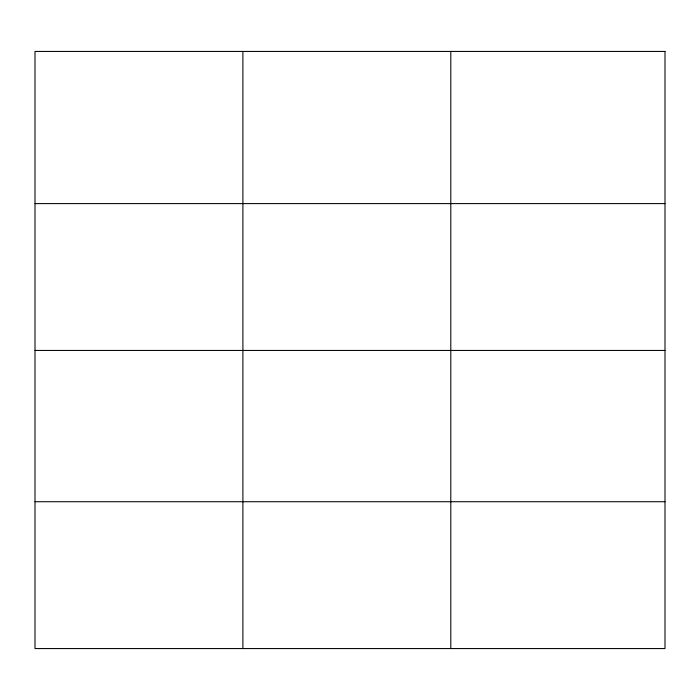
<?xml version="1.0" encoding="UTF-8"?>
<svg xmlns="http://www.w3.org/2000/svg" width="700" height="700" viewBox="0 0 700 700"><rect width="100%" height="100%" fill="white"/><g stroke="black" fill="none" stroke-linecap="round" stroke-linejoin="round"><path stroke-width="1.05" d="M35 203.604L665 203.604M35 350.438L665 350.438M35 501.725L665 501.725M450.8 51.441L450.8 648.559M242.9 51.441L242.9 648.559M665 51.441L35 51.441L35 648.559L665 648.559L665 51.441"/></g></svg>
